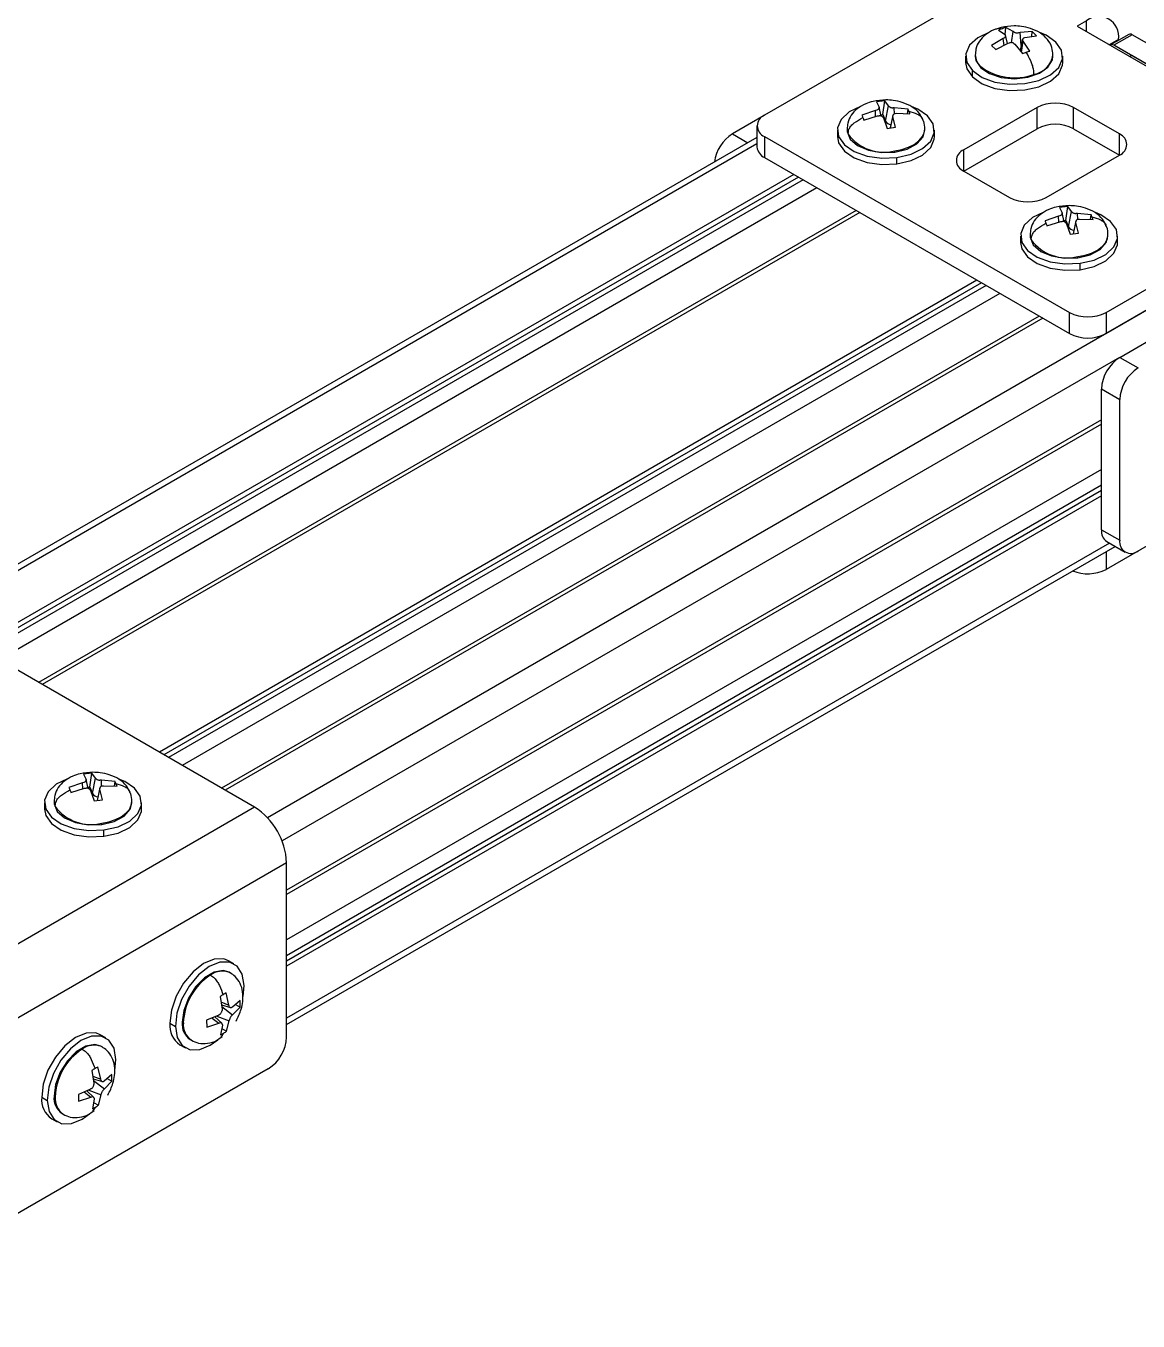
# Model space of a CAD drawing. Header units: millimetres. Extents: x 1258 to 2922, y -135 to 1239.
# Drawn here: x 1669.7 to 1712.6, y 1152.2 to 1202.3 of the extents above; entities that cross this region are included whole.
import ezdxf

# ---------------------------------------------------------------- set-up
doc = ezdxf.new("R2010")
doc.units = ezdxf.units.MM
doc.header["$LTSCALE"] = 6

msp = doc.modelspace()

# ---------------------------------------------------------------- linework, layer by layer
at = {"color": 7, "linetype": 'Continuous', "lineweight": 25}
for p, q in [((1707.564, 1204.216), (1698.195, 1198.808)), ((1710.623, 1202.451), (1710.269, 1202.247)), ((1707.225, 1202.099), (1707.481, 1201.927)), ((1707.481, 1201.927), (1707.501, 1201.901)), ((1707.491, 1201.933), (1707.508, 1202.196)), ((1707.573, 1201.576), (1707.504, 1201.895)), ((1707.802, 1202.037), (1707.508, 1202.196)), ((1707.838, 1202.016), (1707.802, 1202.037)), ((1708.06, 1201.999), (1708.008, 1201.991)), ((1708.535, 1202.044), (1708.06, 1201.999)), ((1708.251, 1201.814), (1708.703, 1201.881)), ((1708.523, 1201.854), (1708.535, 1202.044)), ((1708.703, 1201.881), (1708.535, 1202.044)), ((1710.269, 1202.247), (1717.34, 1198.165)), ((1712.265, 1201.932), (1711.558, 1201.524)), ((1712.39, 1201.92), (1711.683, 1201.512)), ((1718.25, 1198.537), (1712.39, 1201.92)), ((1707.415, 1201.778), (1706.962, 1201.506)), ((1706.962, 1201.506), (1707.13, 1201.342)), ((1707.13, 1201.342), (1707.605, 1201.593)), ((1707.458, 1201.803), (1707.415, 1201.778)), ((1707.605, 1201.593), (1707.658, 1201.608)), ((1707.827, 1201.583), (1707.863, 1201.555)), ((1707.863, 1201.555), (1708.158, 1201.191)), ((1708.162, 1201.744), (1708.066, 1201.304)), ((1708.185, 1201.665), (1708.164, 1201.698)), ((1708.441, 1201.288), (1708.185, 1201.665)), ((1708.208, 1201.797), (1708.251, 1201.814)), ((1717.411, 1198.205), (1711.683, 1201.512)), ((1711.86, 1201.698), (1711.86, 1201.736)), ((1705.958, 1201.085), (1705.958, 1200.84)), ((1706.333, 1201.133), (1706.333, 1201.085)), ((1709.333, 1201.085), (1709.333, 1201.133)), ((1709.708, 1200.84), (1709.708, 1201.085)), ((1712.373, 1201.114), (1712.302, 1201.073)), ((1716.898, 1198.501), (1712.373, 1201.114)), ((1706.22, 1200.288), (1706.22, 1200.533)), ((1706.543, 1200.644), (1706.543, 1200.691)), ((1702.836, 1199.372), (1702.516, 1199.329)), ((1702.761, 1198.832), (1702.836, 1199.372)), ((1702.98, 1199.174), (1702.836, 1199.372)), ((1702.476, 1198.995), (1701.955, 1198.809)), ((1702.527, 1199.011), (1702.476, 1198.995)), ((1702.516, 1199.329), (1702.616, 1199.125)), ((1702.616, 1199.125), (1702.62, 1199.096)), ((1702.693, 1198.778), (1702.618, 1199.124)), ((1702.86, 1198.586), (1702.98, 1199.174)), ((1703.001, 1199.148), (1702.98, 1199.174)), ((1703.206, 1199.093), (1703.15, 1199.094)), ((1703.737, 1199.048), (1703.206, 1199.093)), ((1703.239, 1198.874), (1703.291, 1198.883)), ((1703.291, 1198.883), (1703.811, 1198.863)), ((1703.711, 1198.867), (1703.737, 1199.048)), ((1708.717, 1199.105), (1705.888, 1197.473)), ((1708.717, 1198.289), (1708.717, 1199.105)), ((1711.899, 1198.085), (1710.131, 1199.105)), ((1710.131, 1198.289), (1710.131, 1199.105)), ((1698.179, 1198.798), (1696.958, 1198.093)), ((1697.902, 1198.399), (1697.902, 1197.583)), ((1702.029, 1198.624), (1702.56, 1198.785)), ((1702.56, 1198.785), (1702.616, 1198.79)), ((1702.683, 1198.822), (1702.761, 1198.832)), ((1702.761, 1198.832), (1702.86, 1198.586)), ((1702.765, 1198.737), (1702.786, 1198.703)), ((1702.786, 1198.703), (1702.93, 1198.3)), ((1702.93, 1198.3), (1703.25, 1198.343)), ((1703.148, 1198.8), (1703.043, 1198.315)), ((1703.15, 1198.752), (1703.146, 1198.788)), ((1703.25, 1198.343), (1703.15, 1198.752)), ((1697.902, 1197.953), (1665.802, 1179.422)), ((1698.195, 1197.991), (1709.969, 1191.194)), ((1698.195, 1197.991), (1698.195, 1197.175)), ((1701.008, 1198.228), (1701.008, 1197.983)), ((1701.383, 1198.276), (1701.383, 1198.228)), ((1704.383, 1198.228), (1704.383, 1198.276)), ((1704.758, 1197.983), (1704.758, 1198.228)), ((1705.888, 1196.656), (1708.717, 1198.289)), ((1710.131, 1198.289), (1711.899, 1197.268)), ((1703.223, 1197.384), (1703.223, 1197.432)), ((1698.195, 1197.175), (1709.969, 1190.378)), ((1703.307, 1196.928), (1703.307, 1197.173)), ((1709.07, 1195.636), (1711.899, 1197.268)), ((1699.327, 1196.521), (1667.754, 1178.295)), ((1699.503, 1196.419), (1667.931, 1178.193)), ((1705.888, 1196.656), (1707.656, 1195.636)), ((1711.383, 1191.194), (1720.752, 1196.603)), ((1699.68, 1196.317), (1668.108, 1178.091)), ((1700.211, 1196.011), (1668.638, 1177.785)), ((1711.383, 1190.378), (1720.752, 1195.787)), ((1701.728, 1195.135), (1670.155, 1176.909)), ((1701.872, 1195.052), (1670.3, 1176.826)), ((1709.547, 1194.912), (1709.026, 1194.727)), ((1709.598, 1194.928), (1709.547, 1194.912)), ((1709.907, 1195.29), (1709.587, 1195.247)), ((1709.587, 1195.247), (1709.687, 1195.043)), ((1709.687, 1195.043), (1709.691, 1195.014)), ((1709.764, 1194.696), (1709.689, 1195.042)), ((1709.832, 1194.75), (1709.907, 1195.29)), ((1710.051, 1195.092), (1709.907, 1195.29)), ((1709.931, 1194.504), (1710.051, 1195.092)), ((1710.072, 1195.066), (1710.051, 1195.092)), ((1710.277, 1195.011), (1710.221, 1195.012)), ((1710.808, 1194.966), (1710.277, 1195.011)), ((1710.782, 1194.785), (1710.808, 1194.966)), ((1711.913, 1189.459), (1721.282, 1194.868)), ((1709.101, 1194.542), (1709.631, 1194.703)), ((1709.631, 1194.703), (1709.687, 1194.708)), ((1709.754, 1194.74), (1709.832, 1194.75)), ((1709.832, 1194.75), (1709.931, 1194.504)), ((1709.836, 1194.655), (1709.857, 1194.621)), ((1709.857, 1194.621), (1710.001, 1194.218)), ((1710.22, 1194.718), (1710.114, 1194.233)), ((1710.221, 1194.67), (1710.217, 1194.706)), ((1710.321, 1194.261), (1710.221, 1194.67)), ((1710.31, 1194.792), (1710.362, 1194.801)), ((1710.362, 1194.801), (1710.882, 1194.781)), ((1708.079, 1194.146), (1708.079, 1193.901)), ((1708.454, 1194.194), (1708.454, 1194.146)), ((1710.001, 1194.218), (1710.321, 1194.261)), ((1711.454, 1194.146), (1711.454, 1194.194)), ((1711.829, 1193.901), (1711.829, 1194.146)), ((1710.294, 1193.302), (1710.294, 1193.35)), ((1710.379, 1192.846), (1710.379, 1193.091)), ((1706.398, 1192.439), (1674.825, 1174.213)), ((1706.574, 1192.337), (1675.002, 1174.111)), ((1706.751, 1192.235), (1675.179, 1174.009)), ((1707.282, 1191.929), (1675.709, 1173.703)), ((1708.799, 1191.053), (1677.226, 1172.827)), ((1708.943, 1190.97), (1677.371, 1172.744)), ((1709.969, 1190.378), (1709.969, 1191.194)), ((1711.383, 1191.194), (1711.383, 1190.378)), ((1711.913, 1189.459), (1712.62, 1189.051)), ((1711.913, 1187.826), (1711.206, 1188.235)), ((1711.206, 1182.805), (1711.206, 1188.235)), ((1711.913, 1182.396), (1711.913, 1187.826)), ((1711.206, 1187.051), (1679.74, 1168.886)), ((1711.206, 1187.051), (1679.74, 1168.886)), ((1711.206, 1186.883), (1679.74, 1168.718)), ((1720.752, 1186.682), (1711.383, 1181.274)), ((1711.206, 1185.132), (1679.74, 1166.967)), ((1711.206, 1184.519), (1679.74, 1166.354)), ((1711.206, 1184.315), (1679.74, 1166.15)), ((1711.206, 1184.111), (1679.74, 1165.946)), ((1711.206, 1182.805), (1711.913, 1182.396)), ((1711.413, 1182.347), (1712.12, 1181.939)), ((1679.74, 1163.692), (1711.734, 1182.162)), ((1678.502, 1172.091), (1665.315, 1179.704)), ((1672.215, 1173.408), (1671.895, 1173.365)), ((1671.895, 1173.365), (1671.995, 1173.161)), ((1672.14, 1172.868), (1672.215, 1173.408)), ((1672.359, 1173.21), (1672.215, 1173.408)), ((1671.855, 1173.031), (1671.334, 1172.845)), ((1671.906, 1173.047), (1671.855, 1173.031)), ((1671.995, 1173.161), (1671.999, 1173.133)), ((1672.072, 1172.815), (1671.997, 1173.16)), ((1672.062, 1172.858), (1672.14, 1172.868)), ((1672.14, 1172.868), (1672.239, 1172.622)), ((1672.239, 1172.622), (1672.359, 1173.21)), ((1672.38, 1173.184), (1672.359, 1173.21)), ((1672.527, 1172.836), (1672.422, 1172.352)), ((1672.585, 1173.129), (1672.529, 1173.13)), ((1673.116, 1173.084), (1672.585, 1173.129)), ((1672.618, 1172.91), (1672.67, 1172.919)), ((1672.67, 1172.919), (1673.19, 1172.899)), ((1673.09, 1172.903), (1673.116, 1173.084)), ((1671.408, 1172.66), (1671.939, 1172.821)), ((1671.939, 1172.821), (1671.995, 1172.827)), ((1672.144, 1172.773), (1672.165, 1172.74)), ((1672.165, 1172.74), (1672.309, 1172.336)), ((1672.309, 1172.336), (1672.629, 1172.379)), ((1672.529, 1172.788), (1672.525, 1172.824)), ((1672.629, 1172.379), (1672.529, 1172.788)), ((1678.502, 1172.091), (1666.835, 1165.355)), ((1670.387, 1172.264), (1670.387, 1172.019)), ((1670.762, 1172.312), (1670.762, 1172.264)), ((1673.762, 1172.264), (1673.762, 1172.312)), ((1674.137, 1172.019), (1674.137, 1172.264)), ((1672.602, 1171.421), (1672.602, 1171.469)), ((1672.686, 1170.965), (1672.686, 1171.21)), ((1679.74, 1169.947), (1668.072, 1163.212)), ((1679.74, 1163.211), (1679.74, 1169.947)), ((1677.707, 1166.039), (1677.495, 1166.162)), ((1677.561, 1165.691), (1677.52, 1165.715)), ((1677.513, 1164.442), (1677.402, 1164.921)), ((1678.055, 1164.779), (1678.095, 1165.207)), ((1677.169, 1164.782), (1677.249, 1164.285)), ((1677.22, 1164.463), (1677.574, 1164.35)), ((1677.523, 1164.4), (1677.513, 1164.442)), ((1677.648, 1164.37), (1677.612, 1164.352)), ((1677.941, 1164.631), (1677.648, 1164.37)), ((1677.653, 1164.067), (1677.945, 1164.364)), ((1677.761, 1164.47), (1677.945, 1164.364)), ((1677.945, 1164.364), (1677.941, 1164.631)), ((1677.118, 1164.053), (1676.648, 1163.859)), ((1676.648, 1163.859), (1676.652, 1163.592)), ((1677.237, 1163.747), (1676.968, 1163.991)), ((1677.16, 1164.082), (1677.118, 1164.053)), ((1677.249, 1164.285), (1677.246, 1164.234)), ((1677.424, 1163.441), (1677.522, 1163.835)), ((1677.522, 1163.835), (1677.531, 1163.882)), ((1677.617, 1164.035), (1677.653, 1164.067)), ((1675.232, 1163.746), (1675.444, 1163.624)), ((1675.709, 1163.782), (1675.751, 1163.758)), ((1676.652, 1163.592), (1677.123, 1163.751)), ((1677.123, 1163.751), (1677.165, 1163.765)), ((1677.258, 1163.678), (1677.191, 1163.302)), ((1677.235, 1163.549), (1677.424, 1163.441)), ((1677.254, 1163.717), (1677.258, 1163.678)), ((1672.758, 1163.182), (1672.545, 1163.304)), ((1672.612, 1162.833), (1672.57, 1162.857)), ((1675.62, 1162.914), (1675.832, 1162.792)), ((1676.02, 1163.116), (1676.061, 1163.092)), ((1677.123, 1163.147), (1677.25, 1163.236)), ((1677.233, 1163.249), (1677.261, 1163.277)), ((1673.105, 1161.922), (1673.146, 1162.35)), ((1679.033, 1161.986), (1662.159, 1152.245)), ((1672.219, 1161.925), (1672.299, 1161.427)), ((1672.563, 1161.585), (1672.452, 1162.064)), ((1672.27, 1161.606), (1672.624, 1161.493)), ((1672.299, 1161.427), (1672.296, 1161.377)), ((1672.573, 1161.542), (1672.563, 1161.585)), ((1672.698, 1161.512), (1672.663, 1161.494)), ((1672.991, 1161.773), (1672.698, 1161.512)), ((1672.703, 1161.21), (1672.995, 1161.507)), ((1672.811, 1161.612), (1672.995, 1161.507)), ((1672.995, 1161.507), (1672.991, 1161.773)), ((1670.282, 1160.889), (1670.494, 1160.766)), ((1670.76, 1160.925), (1670.801, 1160.901)), ((1672.168, 1161.195), (1671.698, 1161.001)), ((1671.698, 1161.001), (1671.702, 1160.735)), ((1671.702, 1160.735), (1672.173, 1160.893)), ((1672.288, 1160.889), (1672.019, 1161.134)), ((1672.21, 1161.224), (1672.168, 1161.195)), ((1672.173, 1160.893), (1672.215, 1160.907)), ((1672.304, 1160.859), (1672.308, 1160.82)), ((1672.474, 1160.583), (1672.572, 1160.978)), ((1672.572, 1160.978), (1672.581, 1161.025)), ((1672.667, 1161.177), (1672.703, 1161.21)), ((1672.173, 1160.289), (1672.301, 1160.379)), ((1672.308, 1160.82), (1672.242, 1160.444)), ((1672.285, 1160.691), (1672.474, 1160.583)), ((1670.671, 1160.057), (1670.883, 1159.934)), ((1671.07, 1160.259), (1671.112, 1160.235))]:
    msp.add_line(p, q, dxfattribs=at)
at = {"color": 8, "linetype": 'Continuous', "lineweight": 25}
for p, q in [((1710.623, 1202.043), (1710.623, 1202.451)), ((1707.726, 1201.601), (1707.802, 1202.037)), ((1708.109, 1201.503), (1708.06, 1201.999)), ((1707.442, 1201.507), (1707.415, 1201.778)), ((1708.112, 1201.248), (1708.185, 1201.665)), ((1711.86, 1201.736), (1711.507, 1201.532)), ((1702.486, 1198.762), (1702.476, 1198.995)), ((1703.216, 1198.865), (1703.206, 1199.093)), ((1703.061, 1198.318), (1703.15, 1198.752)), ((1696.958, 1198.093), (1697.551, 1197.75)), ((1711.899, 1197.268), (1711.899, 1198.085)), ((1697.902, 1197.699), (1666.022, 1179.295)), ((1705.888, 1196.656), (1705.888, 1197.473)), ((1720.756, 1195.789), (1678.999, 1171.683)), ((1709.557, 1194.68), (1709.547, 1194.912)), ((1710.287, 1194.783), (1710.277, 1195.011)), ((1710.132, 1194.236), (1710.221, 1194.67)), ((1711.908, 1189.457), (1679.563, 1170.784)), ((1711.514, 1182.288), (1679.74, 1163.945)), ((1711.383, 1181.959), (1711.383, 1181.274)), ((1671.865, 1172.798), (1671.855, 1173.031)), ((1672.595, 1172.901), (1672.585, 1173.129)), ((1672.44, 1172.354), (1672.529, 1172.788)), ((1677.204, 1164.567), (1677.513, 1164.442)), ((1677.231, 1164.395), (1677.653, 1164.067)), ((1676.867, 1163.949), (1677.123, 1163.751)), ((1677.05, 1164.025), (1677.522, 1163.835)), ((1672.254, 1161.709), (1672.563, 1161.585)), ((1672.281, 1161.537), (1672.703, 1161.21)), ((1671.917, 1161.092), (1672.173, 1160.893)), ((1672.1, 1161.167), (1672.572, 1160.978))]:
    msp.add_line(p, q, dxfattribs=at)
at = {"color": 7, "linetype": 'Continuous', "lineweight": 25, "flags": 128}
for points in [[(1706.89, 1202.021), (1706.876, 1202.016), (1706.425, 1201.8), (1706.111, 1201.514), (1705.966, 1201.186), (1706.003, 1200.848), (1706.22, 1200.533)], [(1709.446, 1201.637), (1709.071, 1201.898), (1708.824, 1202.004)], [(1706.22, 1200.533), (1706.594, 1200.272), (1707.09, 1200.091), (1707.658, 1200.007), (1708.244, 1200.029), (1708.789, 1200.154), (1709.241, 1200.37), (1709.554, 1200.656), (1709.7, 1200.985), (1709.662, 1201.323), (1709.446, 1201.637)], [(1705.958, 1200.84), (1706.003, 1200.603), (1706.22, 1200.288)], [(1706.22, 1200.288), (1706.594, 1200.027), (1707.09, 1199.846), (1707.658, 1199.762), (1708.244, 1199.784), (1708.789, 1199.909), (1709.241, 1200.125), (1709.554, 1200.411), (1709.7, 1200.74), (1709.708, 1200.84)], [(1706.333, 1201.085), (1706.359, 1200.925), (1706.543, 1200.644)], [(1706.543, 1200.644), (1706.882, 1200.415), (1707.336, 1200.268), (1707.85, 1200.219), (1708.362, 1200.275), (1708.81, 1200.428), (1709.14, 1200.661), (1709.313, 1200.945), (1709.333, 1201.085)], [(1701.905, 1199.151), (1701.466, 1198.937), (1701.156, 1198.649), (1701.015, 1198.321), (1701.057, 1197.983), (1701.277, 1197.669), (1701.655, 1197.41), (1702.153, 1197.231), (1702.722, 1197.149), (1703.307, 1197.173)], [(1703.307, 1197.173), (1703.851, 1197.301), (1704.3, 1197.519), (1704.61, 1197.806), (1704.751, 1198.135), (1704.709, 1198.473), (1704.489, 1198.787), (1704.111, 1199.046), (1703.874, 1199.147)], [(1701.008, 1197.983), (1701.057, 1197.738), (1701.277, 1197.424), (1701.655, 1197.165), (1702.153, 1196.986), (1702.722, 1196.904), (1703.307, 1196.928)], [(1701.383, 1198.228), (1701.385, 1198.181), (1701.503, 1197.888), (1701.787, 1197.636), (1702.204, 1197.456), (1702.702, 1197.368), (1703.223, 1197.384)], [(1703.223, 1197.384), (1703.702, 1197.502), (1704.082, 1197.708), (1704.318, 1197.976), (1704.383, 1198.228)], [(1703.307, 1196.928), (1703.851, 1197.056), (1704.3, 1197.274), (1704.61, 1197.561), (1704.751, 1197.89), (1704.758, 1197.983)], [(1708.976, 1195.069), (1708.537, 1194.855), (1708.227, 1194.567), (1708.086, 1194.238), (1708.128, 1193.901), (1708.348, 1193.587), (1708.726, 1193.328), (1709.224, 1193.149), (1709.793, 1193.067), (1710.379, 1193.091)], [(1710.379, 1193.091), (1710.922, 1193.219), (1711.371, 1193.437), (1711.681, 1193.724), (1711.822, 1194.053), (1711.78, 1194.391), (1711.56, 1194.705), (1711.182, 1194.964), (1710.945, 1195.065)], [(1708.079, 1193.901), (1708.128, 1193.656), (1708.348, 1193.342), (1708.726, 1193.083), (1709.224, 1192.904), (1709.793, 1192.822), (1710.379, 1192.846)], [(1708.454, 1194.146), (1708.456, 1194.099), (1708.574, 1193.806), (1708.859, 1193.554), (1709.275, 1193.374), (1709.773, 1193.286), (1710.294, 1193.302)], [(1710.294, 1193.302), (1710.773, 1193.42), (1711.153, 1193.626), (1711.389, 1193.894), (1711.454, 1194.146)], [(1710.379, 1192.846), (1710.922, 1192.974), (1711.371, 1193.192), (1711.681, 1193.479), (1711.822, 1193.808), (1711.829, 1193.901)], [(1671.284, 1173.188), (1670.845, 1172.973), (1670.535, 1172.686), (1670.394, 1172.357), (1670.436, 1172.019), (1670.656, 1171.705), (1671.034, 1171.446), (1671.532, 1171.267), (1672.101, 1171.186), (1672.686, 1171.21)], [(1672.686, 1171.21), (1673.23, 1171.337), (1673.679, 1171.555), (1673.989, 1171.843), (1674.13, 1172.171), (1674.088, 1172.509), (1673.868, 1172.823), (1673.49, 1173.082), (1673.301, 1173.165)], [(1670.387, 1172.019), (1670.436, 1171.774), (1670.656, 1171.46), (1671.034, 1171.201), (1671.532, 1171.022), (1672.101, 1170.941), (1672.686, 1170.965)], [(1670.762, 1172.264), (1670.764, 1172.217), (1670.882, 1171.925), (1671.166, 1171.673), (1671.583, 1171.492), (1672.081, 1171.404), (1672.602, 1171.421)], [(1672.602, 1171.421), (1673.081, 1171.539), (1673.461, 1171.744), (1673.697, 1172.012), (1673.762, 1172.264)], [(1672.686, 1170.965), (1673.23, 1171.092), (1673.679, 1171.31), (1673.989, 1171.598), (1674.13, 1171.926), (1674.137, 1172.019)], [(1677.495, 1166.162), (1677.318, 1166.231), (1676.946, 1166.226), (1676.535, 1166.056), (1676.126, 1165.737), (1675.76, 1165.3), (1675.472, 1164.789), (1675.29, 1164.254), (1675.232, 1163.746)], [(1678.095, 1165.207), (1678.024, 1165.637), (1677.829, 1165.948), (1677.531, 1166.109), (1677.158, 1166.103), (1676.747, 1165.933), (1676.338, 1165.614), (1675.972, 1165.178), (1675.684, 1164.667), (1675.502, 1164.132), (1675.444, 1163.624)], [(1677.52, 1165.715), (1677.284, 1165.784), (1676.936, 1165.721), (1676.568, 1165.501), (1676.224, 1165.15), (1675.946, 1164.711), (1675.767, 1164.236), (1675.709, 1163.782)], [(1677.561, 1165.691), (1677.548, 1165.698), (1677.536, 1165.704)], [(1672.545, 1163.304), (1672.369, 1163.374), (1671.996, 1163.368), (1671.585, 1163.198), (1671.177, 1162.879), (1670.81, 1162.443), (1670.522, 1161.932), (1670.34, 1161.397), (1670.282, 1160.889)], [(1675.444, 1163.624), (1675.516, 1163.194), (1675.711, 1162.883), (1676.009, 1162.722), (1676.382, 1162.728), (1676.793, 1162.898), (1677.083, 1163.108)], [(1673.146, 1162.35), (1673.074, 1162.78), (1672.879, 1163.091), (1672.581, 1163.251), (1672.208, 1163.246), (1671.797, 1163.076), (1671.389, 1162.757), (1671.022, 1162.32), (1670.734, 1161.81), (1670.552, 1161.274), (1670.494, 1160.766)], [(1672.57, 1162.857), (1672.335, 1162.926), (1671.986, 1162.864), (1671.618, 1162.644), (1671.274, 1162.293), (1670.996, 1161.853), (1670.817, 1161.378), (1670.76, 1160.925)], [(1672.612, 1162.833), (1672.599, 1162.84), (1672.586, 1162.847)], [(1670.494, 1160.766), (1670.566, 1160.336), (1670.761, 1160.026), (1671.059, 1159.865), (1671.432, 1159.87), (1671.843, 1160.04), (1672.133, 1160.251)], [(1672.237, 1160.346), (1672.251, 1160.359), (1672.311, 1160.42)]]:
    msp.add_lwpolyline(points, dxfattribs=at)
at = {"color": 8, "linetype": 'Continuous', "lineweight": 25, "flags": 128}
for points in [[(1701.383, 1198.276), (1701.384, 1198.248), (1701.422, 1198.08)], [(1703.223, 1197.432), (1703.501, 1197.487), (1703.756, 1197.571), (1703.977, 1197.683), (1704.156, 1197.818), (1704.287, 1197.97), (1704.363, 1198.134), (1704.383, 1198.279)], [(1708.454, 1194.194), (1708.455, 1194.166), (1708.493, 1193.998)], [(1710.294, 1193.35), (1710.572, 1193.405), (1710.827, 1193.489), (1711.048, 1193.601), (1711.227, 1193.736), (1711.358, 1193.888), (1711.434, 1194.052), (1711.454, 1194.197)], [(1670.762, 1172.312), (1670.763, 1172.284), (1670.801, 1172.116)], [(1672.602, 1171.469), (1672.88, 1171.523), (1673.135, 1171.608), (1673.356, 1171.72), (1673.535, 1171.854), (1673.666, 1172.006), (1673.742, 1172.17), (1673.762, 1172.315)]]:
    msp.add_lwpolyline(points, dxfattribs=at)
at = {"color": 7, "linetype": 'Continuous', "lineweight": 25}
for centre, radius, start, end in [((1711.106, 1201.859), 0.764, 350.786, 129.2033), ((1712.317, 1201.818), 0.126, 54.3824, 114.3071), ((1711.613, 1201.422), 0.114, 51.6501, 128.2767), ((1707.848, 1202.426), 2.171, 233.0199, 290.1979), ((1709.424, 1197.741), 1.537, 62.6097, 117.3903), ((1698.35, 1198.399), 0.437, 110.7834, 249.2166), ((1703.098, 1198.733), 0.28, 211.7421, 264.9778), ((1709.424, 1196.924), 1.537, 62.6097, 117.3903), ((1697.806, 1196.781), 1.563, 122.8928, 171.7547), ((1702.807, 1199.103), 1.722, 216.4737, 283.9729), ((1711.744, 1197.677), 0.437, 290.7834, 69.2166), ((1698.403, 1197.633), 0.503, 185.6948, 245.6253), ((1706.043, 1197.064), 0.437, 110.7834, 249.2166), ((1708.363, 1197), 1.537, 242.6097, 297.3903), ((1710.169, 1194.651), 0.28, 211.7421, 264.9778), ((1709.878, 1195.021), 1.722, 216.4737, 283.9729), ((1710.676, 1192.559), 1.537, 242.6097, 297.3903), ((1710.676, 1191.743), 1.537, 242.6097, 297.3903), ((1712.741, 1188.165), 1.537, 122.6055, 177.3945), ((1713.448, 1187.757), 1.537, 122.6055, 177.3945), ((1711.696, 1182.751), 0.493, 173.7012, 234.9867), ((1712.344, 1182.327), 0.437, 170.786, 309.2033), ((1710.671, 1182.665), 1.563, 248.2348, 297.1034), ((1672.477, 1172.769), 0.28, 211.7421, 264.9778), ((1672.186, 1173.14), 1.722, 216.4737, 283.9729), ((1677.053, 1169.825), 2.689, 2.6055, 57.3945), ((1678.054, 1163.677), 2.305, 123.1704, 177.9705), ((1676.123, 1163.655), 0.896, 174.166, 235.8514), ((1676.407, 1163.702), 0.702, 173.4758, 236.5417), ((1678.204, 1163.281), 1.537, 302.6055, 357.3945), ((1673.104, 1160.819), 2.305, 123.1704, 177.9705), ((1671.173, 1160.798), 0.896, 174.166, 235.8514), ((1671.457, 1160.845), 0.702, 173.4758, 236.5417)]:
    msp.add_arc(centre, radius, start, end, dxfattribs=at)
at = {"color": 8, "linetype": 'Continuous', "lineweight": 25}
for centre, radius, start, end in [((1706.948, 1201.154), 0.615, 181.702, 228.803), ((1708.445, 1201.274), 0.898, 279.7672, 350.9988), ((1677.255, 1164.977), 0.78, 68.8318, 126.29), ((1676.489, 1163.697), 0.74, 175.2933, 235.0197), ((1672.305, 1162.12), 0.78, 68.8318, 126.29), ((1671.539, 1160.84), 0.74, 175.2933, 235.0197)]:
    msp.add_arc(centre, radius, start, end, dxfattribs=at)
at = {"color": 7, "linetype": 'Continuous', "lineweight": 25}
for points, knots in [([(1707.18, 1202.147), (1707.137, 1202.134), (1706.967, 1202.081), (1706.717, 1201.927), (1706.479, 1201.681), (1706.351, 1201.41), (1706.338, 1201.212), (1706.333, 1201.133)], [0, 0, 0, 0, 0.088385, 0.348833, 0.601419, 0.841272, 1, 1, 1, 1]), ([(1707.833, 1202.259), (1707.663, 1202.251), (1707.436, 1202.24), (1707.231, 1202.166), (1707.18, 1202.147)], [0, 0, 0, 0, 0.749389, 1, 1, 1, 1]), ([(1707.366, 1202.152), (1707.339, 1202.143), (1707.292, 1202.127), (1707.245, 1202.107), (1707.225, 1202.099)], [0, 0, 0, 0, 0.559869, 1, 1, 1, 1]), ([(1707.508, 1202.196), (1707.481, 1202.188), (1707.434, 1202.175), (1707.387, 1202.159), (1707.366, 1202.152)], [0, 0, 0, 0, 0.560075, 1, 1, 1, 1]), ([(1707.458, 1201.803), (1707.467, 1201.81), (1707.486, 1201.825), (1707.502, 1201.851), (1707.508, 1201.877), (1707.504, 1201.893), (1707.501, 1201.901)], [0, 0, 0, 0, 0.250273, 0.5, 0.749727, 1, 1, 1, 1]), ([(1709.333, 1201.133), (1709.324, 1201.233), (1709.305, 1201.46), (1709.136, 1201.752), (1708.851, 1202.001), (1708.492, 1202.165), (1708.141, 1202.247), (1707.927, 1202.255), (1707.833, 1202.259)], [0, 0, 0, 0, 0.141402, 0.321469, 0.516792, 0.711701, 0.873103, 1, 1, 1, 1]), ([(1707.838, 1202.016), (1707.85, 1202.011), (1707.874, 1202.002), (1707.917, 1201.993), (1707.963, 1201.989), (1707.993, 1201.99), (1708.008, 1201.991)], [0, 0, 0, 0, 0.250273, 0.5, 0.749727, 1, 1, 1, 1]), ([(1707.827, 1201.583), (1707.815, 1201.589), (1707.791, 1201.601), (1707.748, 1201.611), (1707.703, 1201.614), (1707.673, 1201.61), (1707.658, 1201.608)], [0, 0, 0, 0, 0.250273, 0.5, 0.749727, 1, 1, 1, 1]), ([(1708.208, 1201.797), (1708.198, 1201.79), (1708.18, 1201.778), (1708.164, 1201.753), (1708.157, 1201.726), (1708.162, 1201.708), (1708.164, 1201.698)], [0, 0, 0, 0, 0.250273, 0.5, 0.749727, 1, 1, 1, 1]), ([(1708.158, 1201.191), (1708.184, 1201.201), (1708.232, 1201.22), (1708.279, 1201.236), (1708.3, 1201.243)], [0, 0, 0, 0, 0.560075, 1, 1, 1, 1]), ([(1708.3, 1201.243), (1708.326, 1201.252), (1708.373, 1201.268), (1708.42, 1201.282), (1708.441, 1201.288)], [0, 0, 0, 0, 0.559869, 1, 1, 1, 1]), ([(1708.598, 1200.388), (1708.595, 1200.453), (1708.591, 1200.568), (1708.54, 1200.756), (1708.445, 1200.982), (1708.359, 1201.135), (1708.3, 1201.243)], [0, 0, 0, 0, 0.233001, 0.418435, 0.591328, 1, 1, 1, 1]), ([(1702.883, 1199.402), (1702.715, 1199.39), (1702.444, 1199.372), (1702.066, 1199.243), (1701.766, 1199.072), (1701.53, 1198.823), (1701.402, 1198.553), (1701.388, 1198.355), (1701.383, 1198.276)], [0, 0, 0, 0, 0.22537, 0.362542, 0.544663, 0.721288, 0.889007, 1, 1, 1, 1]), ([(1704.307, 1198.63), (1704.268, 1198.715), (1704.177, 1198.917), (1703.899, 1199.142), (1703.543, 1199.308), (1703.191, 1199.389), (1702.977, 1199.398), (1702.883, 1199.402)], [0, 0, 0, 0, 0.1738928, 0.4116974, 0.6489971, 0.8455034, 1, 1, 1, 1]), ([(1702.527, 1199.011), (1702.54, 1199.016), (1702.565, 1199.027), (1702.593, 1199.049), (1702.613, 1199.072), (1702.618, 1199.088), (1702.62, 1199.096)], [0, 0, 0, 0, 0.250273, 0.5, 0.749727, 1, 1, 1, 1]), ([(1703.001, 1199.148), (1703.01, 1199.141), (1703.027, 1199.128), (1703.064, 1199.112), (1703.105, 1199.1), (1703.135, 1199.096), (1703.15, 1199.094)], [0, 0, 0, 0, 0.250273, 0.5, 0.749727, 1, 1, 1, 1]), ([(1703.239, 1198.874), (1703.226, 1198.87), (1703.201, 1198.861), (1703.173, 1198.84), (1703.153, 1198.816), (1703.148, 1198.797), (1703.146, 1198.788)], [0, 0, 0, 0, 0.250273, 0.5, 0.749727, 1, 1, 1, 1]), ([(1703.775, 1198.96), (1703.768, 1198.977), (1703.755, 1199.008), (1703.742, 1199.036), (1703.737, 1199.048)], [0, 0, 0, 0, 0.559869, 1, 1, 1, 1]), ([(1703.811, 1198.863), (1703.804, 1198.882), (1703.793, 1198.915), (1703.78, 1198.946), (1703.775, 1198.96)], [0, 0, 0, 0, 0.560075, 1, 1, 1, 1]), ([(1701.422, 1198.08), (1701.427, 1198.142), (1701.436, 1198.254), (1701.532, 1198.406), (1701.715, 1198.563), (1701.877, 1198.656), (1701.991, 1198.721)], [0, 0, 0, 0, 0.2330012, 0.4184346, 0.591328, 1, 1, 1, 1]), ([(1701.955, 1198.809), (1701.962, 1198.793), (1701.973, 1198.765), (1701.986, 1198.734), (1701.991, 1198.721)], [0, 0, 0, 0, 0.560075, 1, 1, 1, 1]), ([(1701.991, 1198.721), (1701.998, 1198.703), (1702.011, 1198.672), (1702.024, 1198.639), (1702.029, 1198.624)], [0, 0, 0, 0, 0.559869, 1, 1, 1, 1]), ([(1702.765, 1198.737), (1702.756, 1198.745), (1702.739, 1198.76), (1702.702, 1198.777), (1702.661, 1198.788), (1702.631, 1198.79), (1702.616, 1198.79)], [0, 0, 0, 0, 0.250273, 0.5, 0.749727, 1, 1, 1, 1]), ([(1704.383, 1198.276), (1704.38, 1198.379), (1704.377, 1198.51), (1704.319, 1198.61), (1704.307, 1198.63)], [0, 0, 0, 0, 0.7915423, 1, 1, 1, 1]), ([(1709.954, 1195.32), (1709.786, 1195.308), (1709.515, 1195.29), (1709.137, 1195.161), (1708.837, 1194.99), (1708.601, 1194.741), (1708.473, 1194.471), (1708.459, 1194.273), (1708.454, 1194.194)], [0, 0, 0, 0, 0.22537, 0.362542, 0.544663, 0.721288, 0.889007, 1, 1, 1, 1]), ([(1709.598, 1194.928), (1709.611, 1194.934), (1709.636, 1194.945), (1709.664, 1194.967), (1709.684, 1194.99), (1709.689, 1195.006), (1709.691, 1195.014)], [0, 0, 0, 0, 0.250273, 0.5, 0.749727, 1, 1, 1, 1]), ([(1711.378, 1194.548), (1711.339, 1194.633), (1711.248, 1194.834), (1710.97, 1195.06), (1710.614, 1195.226), (1710.262, 1195.307), (1710.048, 1195.316), (1709.954, 1195.32)], [0, 0, 0, 0, 0.1738928, 0.4116974, 0.6489971, 0.8455034, 1, 1, 1, 1]), ([(1710.072, 1195.066), (1710.081, 1195.059), (1710.098, 1195.046), (1710.135, 1195.03), (1710.176, 1195.018), (1710.206, 1195.014), (1710.221, 1195.012)], [0, 0, 0, 0, 0.250273, 0.5, 0.749727, 1, 1, 1, 1]), ([(1710.846, 1194.878), (1710.839, 1194.895), (1710.826, 1194.926), (1710.813, 1194.953), (1710.808, 1194.966)], [0, 0, 0, 0, 0.559869, 1, 1, 1, 1]), ([(1710.882, 1194.781), (1710.875, 1194.8), (1710.864, 1194.833), (1710.851, 1194.864), (1710.846, 1194.878)], [0, 0, 0, 0, 0.560075, 1, 1, 1, 1]), ([(1708.493, 1193.998), (1708.498, 1194.06), (1708.507, 1194.172), (1708.603, 1194.324), (1708.786, 1194.481), (1708.948, 1194.574), (1709.062, 1194.639)], [0, 0, 0, 0, 0.2330012, 0.4184346, 0.591328, 1, 1, 1, 1]), ([(1709.026, 1194.727), (1709.033, 1194.711), (1709.045, 1194.683), (1709.057, 1194.652), (1709.062, 1194.639)], [0, 0, 0, 0, 0.560075, 1, 1, 1, 1]), ([(1709.062, 1194.639), (1709.069, 1194.621), (1709.082, 1194.59), (1709.095, 1194.556), (1709.101, 1194.542)], [0, 0, 0, 0, 0.559869, 1, 1, 1, 1]), ([(1709.836, 1194.655), (1709.827, 1194.663), (1709.81, 1194.678), (1709.773, 1194.695), (1709.732, 1194.706), (1709.702, 1194.708), (1709.687, 1194.708)], [0, 0, 0, 0, 0.250273, 0.5, 0.749727, 1, 1, 1, 1]), ([(1710.31, 1194.792), (1710.297, 1194.787), (1710.272, 1194.779), (1710.244, 1194.758), (1710.224, 1194.734), (1710.219, 1194.715), (1710.217, 1194.706)], [0, 0, 0, 0, 0.250273, 0.5, 0.749727, 1, 1, 1, 1]), ([(1711.454, 1194.194), (1711.451, 1194.297), (1711.448, 1194.428), (1711.39, 1194.528), (1711.378, 1194.548)], [0, 0, 0, 0, 0.791542, 1, 1, 1, 1]), ([(1672.262, 1173.438), (1672.094, 1173.427), (1671.823, 1173.408), (1671.445, 1173.279), (1671.145, 1173.108), (1670.909, 1172.86), (1670.781, 1172.589), (1670.767, 1172.391), (1670.762, 1172.312)], [0, 0, 0, 0, 0.22537, 0.362542, 0.544663, 0.721288, 0.889007, 1, 1, 1, 1]), ([(1673.686, 1172.667), (1673.647, 1172.752), (1673.556, 1172.953), (1673.278, 1173.178), (1672.922, 1173.344), (1672.57, 1173.426), (1672.356, 1173.434), (1672.262, 1173.438)], [0, 0, 0, 0, 0.173893, 0.411697, 0.648997, 0.845503, 1, 1, 1, 1]), ([(1671.334, 1172.845), (1671.341, 1172.829), (1671.352, 1172.801), (1671.365, 1172.771), (1671.37, 1172.757)], [0, 0, 0, 0, 0.5600747, 1, 1, 1, 1]), ([(1671.906, 1173.047), (1671.919, 1173.052), (1671.944, 1173.064), (1671.972, 1173.085), (1671.992, 1173.109), (1671.997, 1173.125), (1671.999, 1173.133)], [0, 0, 0, 0, 0.250273, 0.5, 0.749727, 1, 1, 1, 1]), ([(1672.38, 1173.184), (1672.389, 1173.177), (1672.406, 1173.164), (1672.443, 1173.148), (1672.484, 1173.136), (1672.514, 1173.132), (1672.529, 1173.13)], [0, 0, 0, 0, 0.2502728, 0.5, 0.7497272, 1, 1, 1, 1]), ([(1672.618, 1172.91), (1672.605, 1172.906), (1672.58, 1172.897), (1672.552, 1172.877), (1672.532, 1172.852), (1672.527, 1172.834), (1672.525, 1172.824)], [0, 0, 0, 0, 0.250273, 0.5, 0.749727, 1, 1, 1, 1]), ([(1673.154, 1172.996), (1673.147, 1173.013), (1673.134, 1173.044), (1673.121, 1173.072), (1673.116, 1173.084)], [0, 0, 0, 0, 0.5598693, 1, 1, 1, 1]), ([(1673.19, 1172.899), (1673.183, 1172.918), (1673.172, 1172.951), (1673.159, 1172.983), (1673.154, 1172.996)], [0, 0, 0, 0, 0.560075, 1, 1, 1, 1]), ([(1670.801, 1172.116), (1670.806, 1172.179), (1670.815, 1172.291), (1670.911, 1172.442), (1671.094, 1172.6), (1671.256, 1172.692), (1671.37, 1172.757)], [0, 0, 0, 0, 0.233001, 0.418435, 0.591328, 1, 1, 1, 1]), ([(1671.37, 1172.757), (1671.377, 1172.74), (1671.39, 1172.708), (1671.403, 1172.675), (1671.408, 1172.66)], [0, 0, 0, 0, 0.559869, 1, 1, 1, 1]), ([(1672.144, 1172.773), (1672.135, 1172.781), (1672.118, 1172.797), (1672.081, 1172.813), (1672.04, 1172.825), (1672.01, 1172.826), (1671.995, 1172.827)], [0, 0, 0, 0, 0.2502728, 0.5, 0.7497272, 1, 1, 1, 1]), ([(1673.762, 1172.312), (1673.759, 1172.416), (1673.756, 1172.546), (1673.698, 1172.646), (1673.686, 1172.667)], [0, 0, 0, 0, 0.791542, 1, 1, 1, 1]), ([(1676.793, 1165.606), (1676.847, 1165.571), (1676.943, 1165.508), (1677.064, 1165.358), (1677.182, 1165.14), (1677.245, 1164.97), (1677.289, 1164.85)], [0, 0, 0, 0, 0.233001, 0.418435, 0.591328, 1, 1, 1, 1]), ([(1677.787, 1163.829), (1677.861, 1163.98), (1677.981, 1164.224), (1678.058, 1164.615), (1678.059, 1164.96), (1677.962, 1165.29), (1677.792, 1165.536), (1677.627, 1165.647), (1677.561, 1165.691)], [0, 0, 0, 0, 0.225449, 0.362472, 0.544562, 0.721176, 0.888899, 1, 1, 1, 1]), ([(1677.289, 1164.85), (1677.267, 1164.837), (1677.228, 1164.814), (1677.187, 1164.792), (1677.169, 1164.782)], [0, 0, 0, 0, 0.559869, 1, 1, 1, 1]), ([(1677.402, 1164.921), (1677.381, 1164.908), (1677.345, 1164.884), (1677.306, 1164.86), (1677.289, 1164.85)], [0, 0, 0, 0, 0.560075, 1, 1, 1, 1]), ([(1677.523, 1164.4), (1677.528, 1164.39), (1677.537, 1164.372), (1677.558, 1164.355), (1677.584, 1164.347), (1677.603, 1164.35), (1677.612, 1164.352)], [0, 0, 0, 0, 0.250273, 0.5, 0.749727, 1, 1, 1, 1]), ([(1677.16, 1164.082), (1677.171, 1164.092), (1677.192, 1164.112), (1677.217, 1164.151), (1677.236, 1164.192), (1677.243, 1164.22), (1677.246, 1164.234)], [0, 0, 0, 0, 0.250273, 0.5, 0.749727, 1, 1, 1, 1]), ([(1677.617, 1164.035), (1677.608, 1164.024), (1677.589, 1164.002), (1677.564, 1163.964), (1677.544, 1163.923), (1677.535, 1163.896), (1677.531, 1163.882)], [0, 0, 0, 0, 0.250273, 0.5, 0.749727, 1, 1, 1, 1]), ([(1677.125, 1163.143), (1677.142, 1163.153), (1677.222, 1163.203), (1677.272, 1163.295), (1677.312, 1163.368)], [0, 0, 0, 0, 0.206403, 1, 1, 1, 1]), ([(1677.254, 1163.717), (1677.25, 1163.726), (1677.243, 1163.743), (1677.223, 1163.76), (1677.197, 1163.768), (1677.175, 1163.766), (1677.165, 1163.765)], [0, 0, 0, 0, 0.250273, 0.5, 0.749727, 1, 1, 1, 1]), ([(1677.191, 1163.302), (1677.214, 1163.314), (1677.255, 1163.335), (1677.294, 1163.358), (1677.312, 1163.368)], [0, 0, 0, 0, 0.560075, 1, 1, 1, 1]), ([(1677.312, 1163.368), (1677.333, 1163.381), (1677.372, 1163.405), (1677.408, 1163.43), (1677.424, 1163.441)], [0, 0, 0, 0, 0.559869, 1, 1, 1, 1]), ([(1672.837, 1160.971), (1672.911, 1161.123), (1673.031, 1161.366), (1673.108, 1161.758), (1673.109, 1162.103), (1673.013, 1162.432), (1672.842, 1162.679), (1672.677, 1162.789), (1672.612, 1162.833)], [0, 0, 0, 0, 0.225449, 0.362472, 0.544562, 0.721176, 0.888899, 1, 1, 1, 1]), ([(1676.061, 1163.092), (1676.152, 1163.05), (1676.359, 1162.952), (1676.694, 1162.959), (1676.963, 1163.029), (1677.099, 1163.129), (1677.123, 1163.147)], [0, 0, 0, 0, 0.252977, 0.575146, 0.924532, 1, 1, 1, 1]), ([(1671.843, 1162.748), (1671.897, 1162.713), (1671.993, 1162.65), (1672.114, 1162.501), (1672.232, 1162.283), (1672.295, 1162.112), (1672.34, 1161.993)], [0, 0, 0, 0, 0.233001, 0.418435, 0.591328, 1, 1, 1, 1]), ([(1672.34, 1161.993), (1672.318, 1161.98), (1672.278, 1161.957), (1672.237, 1161.935), (1672.219, 1161.925)], [0, 0, 0, 0, 0.559869, 1, 1, 1, 1]), ([(1672.452, 1162.064), (1672.431, 1162.05), (1672.395, 1162.026), (1672.356, 1162.003), (1672.34, 1161.993)], [0, 0, 0, 0, 0.560075, 1, 1, 1, 1]), ([(1672.21, 1161.224), (1672.221, 1161.235), (1672.242, 1161.255), (1672.267, 1161.293), (1672.287, 1161.335), (1672.293, 1161.363), (1672.296, 1161.377)], [0, 0, 0, 0, 0.250273, 0.5, 0.749727, 1, 1, 1, 1]), ([(1672.573, 1161.542), (1672.578, 1161.533), (1672.587, 1161.514), (1672.609, 1161.497), (1672.634, 1161.489), (1672.653, 1161.493), (1672.663, 1161.494)], [0, 0, 0, 0, 0.250273, 0.5, 0.749727, 1, 1, 1, 1]), ([(1672.304, 1160.859), (1672.301, 1160.868), (1672.293, 1160.886), (1672.273, 1160.902), (1672.247, 1160.911), (1672.226, 1160.908), (1672.215, 1160.907)], [0, 0, 0, 0, 0.250273, 0.5, 0.749727, 1, 1, 1, 1]), ([(1672.667, 1161.177), (1672.658, 1161.167), (1672.639, 1161.145), (1672.615, 1161.106), (1672.594, 1161.065), (1672.585, 1161.038), (1672.581, 1161.025)], [0, 0, 0, 0, 0.250273, 0.5, 0.749727, 1, 1, 1, 1]), ([(1672.176, 1160.286), (1672.192, 1160.296), (1672.272, 1160.345), (1672.322, 1160.438), (1672.362, 1160.511)], [0, 0, 0, 0, 0.206403, 1, 1, 1, 1]), ([(1672.242, 1160.444), (1672.265, 1160.456), (1672.306, 1160.478), (1672.345, 1160.501), (1672.362, 1160.511)], [0, 0, 0, 0, 0.560075, 1, 1, 1, 1]), ([(1672.362, 1160.511), (1672.383, 1160.524), (1672.422, 1160.547), (1672.458, 1160.572), (1672.474, 1160.583)], [0, 0, 0, 0, 0.559869, 1, 1, 1, 1]), ([(1671.112, 1160.235), (1671.203, 1160.192), (1671.41, 1160.095), (1671.745, 1160.101), (1672.013, 1160.172), (1672.149, 1160.271), (1672.173, 1160.289)], [0, 0, 0, 0, 0.252977, 0.575146, 0.924532, 1, 1, 1, 1])]:
    msp.add_open_spline(points, degree=3, knots=knots, dxfattribs=at)
at = {"color": 8, "linetype": 'Continuous', "lineweight": 25}
for points, knots in [([(1707.179, 1202.15), (1707.183, 1202.152), (1707.237, 1202.181), (1707.304, 1202.166), (1707.366, 1202.152)], [0, 0, 0, 0, 0.0864568, 1, 1, 1, 1]), ([(1704.314, 1198.633), (1704.313, 1198.638), (1704.304, 1198.691), (1704.231, 1198.767), (1704.053, 1198.878), (1703.89, 1198.926), (1703.775, 1198.96)], [0, 0, 0, 0, 0.025929, 0.261425, 0.480996, 1, 1, 1, 1]), ([(1711.385, 1194.551), (1711.384, 1194.556), (1711.375, 1194.609), (1711.302, 1194.685), (1711.124, 1194.796), (1710.961, 1194.844), (1710.846, 1194.878)], [0, 0, 0, 0, 0.025929, 0.261425, 0.480996, 1, 1, 1, 1]), ([(1673.693, 1172.67), (1673.692, 1172.675), (1673.683, 1172.727), (1673.61, 1172.803), (1673.432, 1172.914), (1673.269, 1172.962), (1673.154, 1172.996)], [0, 0, 0, 0, 0.025929, 0.261425, 0.480996, 1, 1, 1, 1])]:
    msp.add_open_spline(points, degree=3, knots=knots, dxfattribs=at)

doc.saveas('drawing.dxf')
